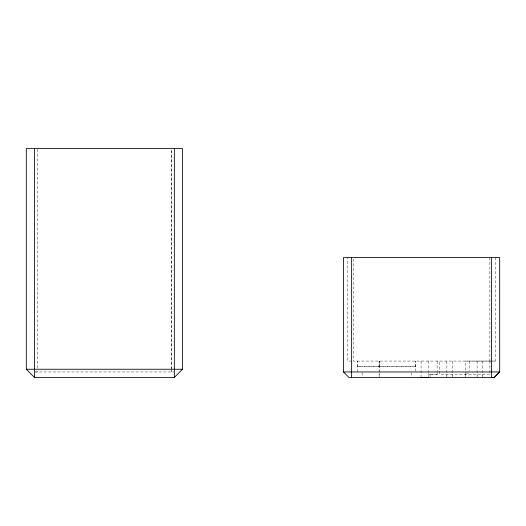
<?xml version="1.0" encoding="UTF-8"?>
<svg xmlns="http://www.w3.org/2000/svg" width="526" height="526" viewBox="0 0 526 526"><rect width="100%" height="100%" fill="white"/><g stroke="black" fill="none" stroke-linecap="round" stroke-linejoin="round"><path stroke-width="0.39" stroke-dasharray="2.63 1.97" d="M357.627 371.967L357.627 361.06L357.634 366.576L415.52 366.51L415.52 361.066L415.52 371.185M379.154 366.517L379.147 361.073L379.154 376.636L379.147 372.743M489.903 361.06L489.903 374.69L439.782 374.69L439.782 361.06M446.863 361.06L446.863 377.405L446.863 374.69M452.584 361.06L452.584 377.412L452.584 374.65M465.234 376.688L465.234 373.059L469.185 373.052M477.102 361.06L477.102 377.412L477.102 374.69M482.822 361.06L482.822 377.405L482.822 374.69M357.634 366.576L415.52 366.51M351.716 361.06L347.831 361.079L347.824 257.549M495.321 257.549L495.321 361.06L353.281 361.079L353.268 257.549M495.321 361.06L465.234 361.073L465.234 377.418M34.742 371.961L174.073 371.961M35.433 371.967L37.471 371.967L37.471 370.324M437.139 373.079L437.139 374.69L428.69 374.69L428.69 373.079M437.139 374.683L428.69 374.683L428.697 376.734M430.058 374.683L430.058 376.734M421.07 361.06L421.07 377.418M489.87 257.549L489.877 361.06M469.185 361.06L469.185 370.659M437.139 361.053L437.139 372.283M428.69 361.053L428.69 372.283M411.161 372.743L411.161 377.418M379.147 361.073L379.147 371.192M362.125 372.743L362.125 376.636M37.471 149.404L37.471 369.502M171.351 369.502L171.345 149.404L171.345 369.502M171.351 371.961L171.351 370.324L171.345 371.961"/><path stroke-width="0.79" d="M174.343 377.418L182.515 369.245L182.515 148.582L26.3 148.582L26.3 369.245L34.473 377.418L174.343 377.418L174.343 148.582M26.3 369.245L182.515 369.245M343.465 371.961L499.7 371.961L499.68 257.549L343.465 257.549L343.465 371.961L348.922 377.405L494.256 377.405L499.7 371.961L494.256 377.405L491.508 377.405M421.07 377.418L428.697 377.412M491.508 257.549L491.527 377.405M351.638 257.549L351.638 377.405M34.473 148.582L34.473 377.418"/></g></svg>
